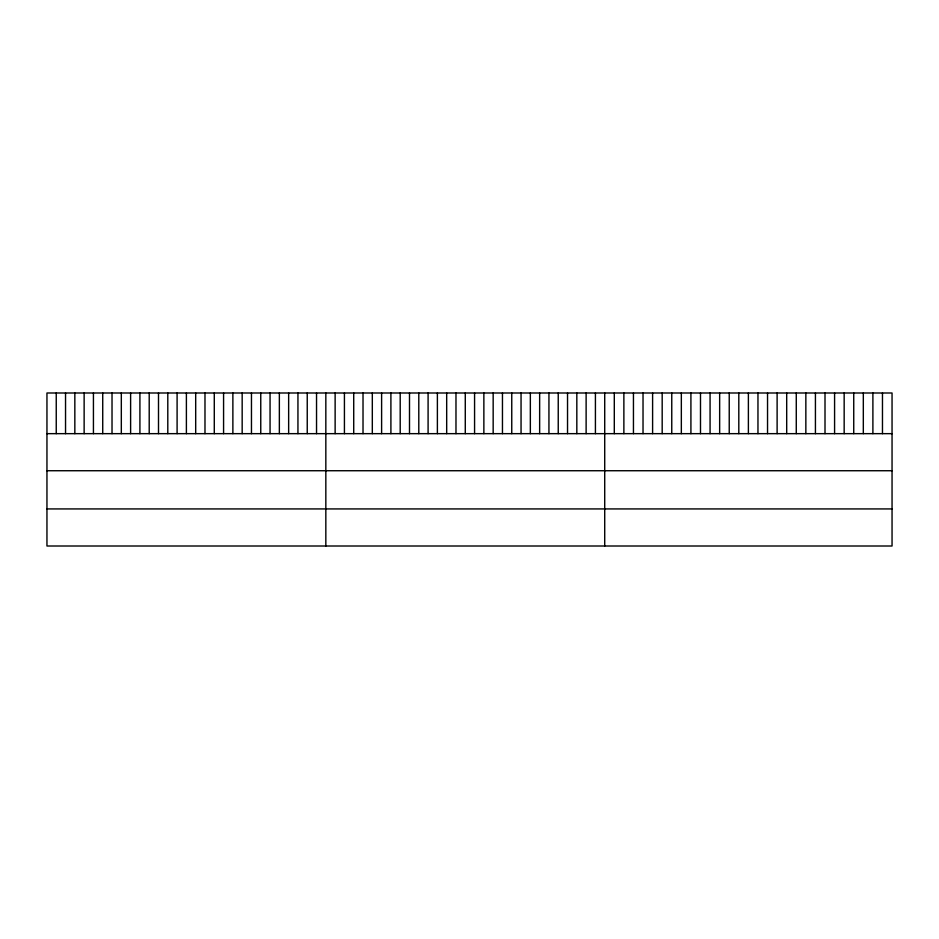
<?xml version="1.0" encoding="UTF-8"?>
<svg xmlns="http://www.w3.org/2000/svg" width="939" height="939" viewBox="0 0 939 939"><rect width="100%" height="100%" fill="white"/><g stroke="black" fill="none" stroke-linecap="round" stroke-linejoin="round"><path stroke-width="1.41" d="M892.05 433.654L892.05 546.005L46.95 546.005L46.95 392.995L892.05 392.995L892.05 433.654L46.95 433.654M46.95 470.732L892.05 470.732M46.95 508.926L892.05 508.926M882.472 392.995L882.472 433.654M872.894 392.995L872.894 433.654M863.317 392.995L863.317 433.654M853.739 392.995L853.739 433.654M844.161 392.995L844.161 433.654M834.583 392.995L834.583 433.654M825.005 392.995L825.005 433.654M815.428 392.995L815.428 433.654M805.85 392.995L805.85 433.654M796.272 392.995L796.272 433.654M786.694 392.995L786.694 433.654M777.116 392.995L777.116 433.654M767.539 392.995L767.539 433.654M757.961 392.995L757.961 433.654M748.383 392.995L748.383 433.654M738.805 392.995L738.805 433.654M729.227 392.995L729.227 433.654M719.65 392.995L719.65 433.654M710.072 392.995L710.072 433.654M700.494 392.995L700.494 433.654M690.916 392.995L690.916 433.654M681.338 392.995L681.338 433.654M671.761 392.995L671.761 433.654M662.183 392.995L662.183 433.654M652.605 392.995L652.605 433.654M643.027 392.995L643.027 433.654M633.449 392.995L633.449 433.654M623.872 392.995L623.872 433.654M614.294 392.995L614.294 433.654M604.716 392.995L604.716 546.005M595.42 392.995L595.42 433.654M586.124 392.995L586.124 433.654M576.828 392.995L576.828 433.654M567.532 392.995L567.532 433.654M558.236 392.995L558.236 433.654M548.939 392.995L548.939 433.654M539.643 392.995L539.643 433.654M530.347 392.995L530.347 433.654M521.051 392.995L521.051 433.654M511.755 392.995L511.755 433.654M502.459 392.995L502.459 433.654M493.163 392.995L493.163 433.654M483.867 392.995L483.867 433.654M474.571 392.995L474.571 433.654M465.274 392.995L465.274 433.654M455.978 392.995L455.978 433.654M446.682 392.995L446.682 433.654M437.386 392.995L437.386 433.654M428.09 392.995L428.09 433.654M418.794 392.995L418.794 433.654M409.498 392.995L409.498 433.654M400.202 392.995L400.202 433.654M390.906 392.995L390.906 433.654M381.61 392.995L381.61 433.654M372.314 392.995L372.314 433.654M363.017 392.995L363.017 433.654M353.721 392.995L353.721 433.654M344.425 392.995L344.425 433.654M335.129 392.995L335.129 433.654M325.833 392.995L325.833 546.005M316.537 392.995L316.537 433.654M307.241 392.995L307.241 433.654M297.945 392.995L297.945 433.654M288.649 392.995L288.649 433.654M279.353 392.995L279.353 433.654M270.056 392.995L270.056 433.654M260.76 392.995L260.76 433.654M251.464 392.995L251.464 433.654M242.168 392.995L242.168 433.654M232.872 392.995L232.872 433.654M223.576 392.995L223.576 433.654M214.28 392.995L214.28 433.654M204.984 392.995L204.984 433.654M195.688 392.995L195.688 433.654M186.392 392.995L186.392 433.654M177.095 392.995L177.095 433.654M167.799 392.995L167.799 433.654M158.503 392.995L158.503 433.654M149.207 392.995L149.207 433.654M139.911 392.995L139.911 433.654M130.615 392.995L130.615 433.654M121.319 392.995L121.319 433.654M112.023 392.995L112.023 433.654M102.727 392.995L102.727 433.654M93.43 392.995L93.43 433.654M84.134 392.995L84.134 433.654M74.838 392.995L74.838 433.654M65.542 392.995L65.542 433.654M56.246 392.995L56.246 433.654"/></g></svg>
